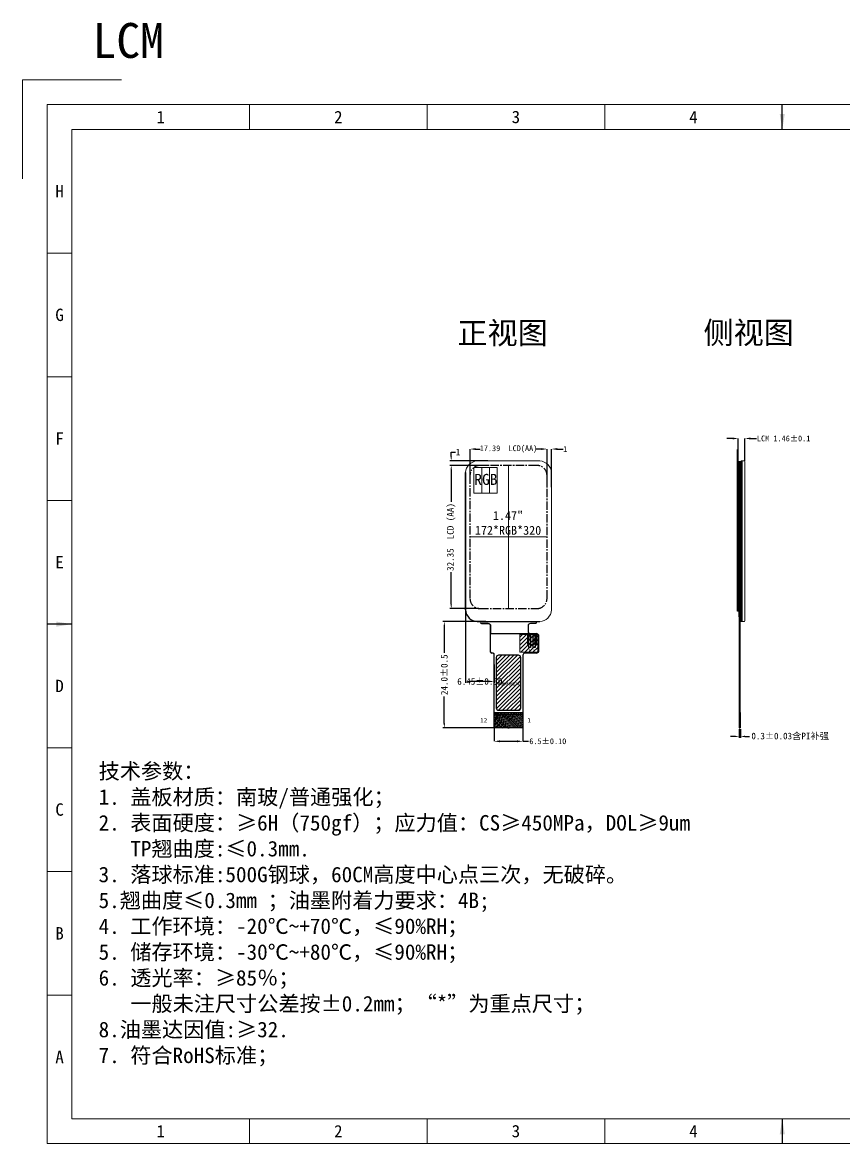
# Model space of a CAD drawing. Header units: millimetres. Extents: x 899 to 1621, y -115 to 374.
# Drawn here: x 1278.3 to 1463.6, y -109.2 to 144 of the extents above; entities that cross this region are included whole.
import ezdxf

# ---------------------------------------------------------------- set-up
doc = ezdxf.new("R2010")
doc.units = ezdxf.units.MM
doc.linetypes.add('CENTER2', pattern=[28.575, 19.05, -3.175, 3.175, -3.175])
doc.layers.get('0').update_dxf_attribs({"lineweight": 15})
doc.layers.add('BL', color=7, linetype='Continuous', plot=False)
for name, color, linetype, lineweight in [('BLU', 7, 'Continuous', 9), ('DIM1', 7, 'Continuous', 13), ('LCD_MAIN', 2, 'Continuous', 9)]:
    doc.layers.add(name, color=color, linetype=linetype, lineweight=lineweight)
for name, color, linetype in [('dim', 3, 'Continuous'), ('DWG', 7, 'Continuous'), ('FPC', 30, 'Continuous'), ('FPC-LED', 4, 'Continuous'), ('Index', 7, 'Continuous'), ('LAYOUT.drawing', 7, 'Continuous'), ('lcd', 4, 'Continuous'), ('OUTLINE.drawing', 5, 'Continuous')]:
    doc.layers.add(name, color=color, linetype=linetype)
doc.styles.add('DD', font='', dxfattribs={"height": 2})
doc.styles.add('St', font='', dxfattribs={"height": 2})
doc.styles.get("Standard").update_dxf_attribs({"font": ''})
doc.styles.add('WMF-ARIAL0', font='')
doc.styles.add('宋体', font='')
doc.styles.get('DD').set_extended_font_data('SimSun')
doc.styles.get('St').set_extended_font_data('SimSun')
doc.styles.get('Standard').set_extended_font_data('SimSun')
doc.styles.get('WMF-ARIAL0').set_extended_font_data('SimSun')
doc.styles.get('宋体').set_extended_font_data('SimSun')
doc.dimstyles.new('ISO-25', dxfattribs={"dimtxt": 2.5, "dimasz": 2.5, "dimexe": 1.25, "dimexo": 0.625, "dimtad": 1, "dimtxsty": 'Standard', "dimcen": 2.5, "dimadec": 0, "dimazin": 0, "dimtfac": 1, "dimtmove": 0, "dimatfit": 3, "dimfxl": 0, "dimarcsym": 0})
doc.dimstyles.new('Standard$0', dxfattribs={"dimscale": 0.7, "dimtxt": 2.5, "dimasz": 2, "dimexe": 1, "dimexo": 1, "dimtad": 0, "dimzin": 9, "dimdsep": 46, "dimtxsty": 'Standard', "dimcen": 0, "dimclrt": 7, "dimadec": 1, "dimazin": 0, "dimtfac": 1, "dimtofl": 0, "dimtmove": 0, "dimatfit": 3, "dimfxl": 0, "dimtolj": 1, "dimtzin": 0, "dimarcsym": 0})

# ---------------------------------------------------------------- blocks, each defined once
blk = doc.blocks.new('*D88')
at = {"layer": 'Defpoints', "color": 0}
for p in [(1396.69, 47.67), (1379.3, 41.68), (1396.69, 41.68)]:
    blk.add_point(p, dxfattribs=at)
at = {"layer": 'dim', "color": 3, "lineweight": -2}
for p, q in [((1379.3, 41.83), (1379.3, 47.67)), ((1380.6, 47.67), (1381.58, 47.67)), ((1395.39, 47.67), (1394.41, 47.67)), ((1396.69, 41.83), (1396.69, 47.67))]:
    blk.add_line(p, q, dxfattribs=at)
at = {"layer": 'dim', "color": 3}
for points in [[(1380.6, 47.88), (1380.6, 47.45), (1379.3, 47.67)], [(1395.39, 47.88), (1395.39, 47.45), (1396.69, 47.67)]]:
    blk.add_solid(points, dxfattribs=at)
at = {"layer": 'dim', "color": 3, "insert": (1387.99, 47.67), "char_height": 1.3, "attachment_point": 5, "style": '宋体'}
blk.add_mtext('\\A1;17.39  LCD(AA)', dxfattribs=at)
blk = doc.blocks.new('*D89')
at = {"layer": 'Defpoints', "color": 0}
for p in [(1381.6, 43.98), (1375.06, 11.63), (1381.6, 11.63)]:
    blk.add_point(p, dxfattribs=at)
at = {"layer": 'dim', "color": 3, "lineweight": -2}
for p, q in [((1381.3, 43.98), (1374.76, 43.98)), ((1375.06, 42.98), (1375.06, 35.76)), ((1375.06, 12.63), (1375.06, 19.85)), ((1381.3, 11.63), (1374.76, 11.63))]:
    blk.add_line(p, q, dxfattribs=at)
at = {"layer": 'dim', "color": 3}
for points in [[(1374.89, 42.98), (1375.22, 42.98), (1375.06, 43.98)], [(1374.89, 12.63), (1375.22, 12.63), (1375.06, 11.63)]]:
    blk.add_solid(points, dxfattribs=at)
at = {"layer": 'dim', "color": 3, "insert": (1375.06, 27.8), "char_height": 1.5, "attachment_point": 5, "rotation": 90, "style": '宋体'}
blk.add_mtext('\\A1;32.35  LCD (AA)', dxfattribs=at)
blk = doc.blocks.new('*D90')
at = {"layer": 'Defpoints', "color": 0}
for p in [(1440.06, -15.3), (1440.06, -17.23), (1440.36, -15.3)]:
    blk.add_point(p, dxfattribs=at)
at = {"layer": 'dim', "color": 3, "lineweight": -2}
for p, q in [((1439.06, -17.23), (1438.06, -17.23)), ((1440.06, -15.6), (1440.06, -17.53)), ((1440.36, -15.6), (1440.36, -17.53)), ((1441.36, -17.23), (1442.36, -17.23))]:
    blk.add_line(p, q, dxfattribs=at)
at = {"layer": 'dim', "color": 3}
for points in [[(1439.06, -17.06), (1439.06, -17.39), (1440.06, -17.23)], [(1441.36, -17.06), (1441.36, -17.39), (1440.36, -17.23)]]:
    blk.add_solid(points, dxfattribs=at)
at = {"layer": 'dim', "color": 3, "insert": (1451.57, -17.23), "char_height": 1.5, "attachment_point": 5, "style": '宋体'}
blk.add_mtext('\\A1;0.3%%P0.03含PI补强', dxfattribs=at)
blk = doc.blocks.new('f')
h = blk.add_hatch()
h.set_pattern_fill('ANSI31', color=2, scale=0.2, style=0)
h.set_pattern_definition([(45, (236.8483, 0), (-0.4490128, 0.4490128), [])])
h.paths.add_polyline_path([(481.95, 191.79), (481.95, 187.79), (485.95, 187.79), (485.95, 191.79)])
at = {"color": 2}
for p, q in [((481.95, 191.79), (485.95, 191.79)), ((481.95, 187.79), (481.95, 191.79)), ((485.95, 191.79), (485.95, 187.79)), ((485.95, 187.79), (481.95, 187.79))]:
    blk.add_line(p, q, dxfattribs=at)
blk = doc.blocks.new('*D110')
at = {"layer": 'Defpoints', "color": 0}
for p in [(1373.5, 8.7), (1383.18, 8.7), (1385.17, -15.3)]:
    blk.add_point(p, dxfattribs=at)
at = {"layer": 'dim', "color": 3, "lineweight": -2}
for p, q in [((1382.88, 8.7), (1373.2, 8.7)), ((1373.5, 7.7), (1373.5, 1.63)), ((1373.5, -14.3), (1373.5, -8.23)), ((1384.87, -15.3), (1373.2, -15.3))]:
    blk.add_line(p, q, dxfattribs=at)
at = {"layer": 'dim', "color": 3}
for points in [[(1373.34, 7.7), (1373.67, 7.7), (1373.5, 8.7)], [(1373.34, -14.3), (1373.67, -14.3), (1373.5, -15.3)]]:
    blk.add_solid(points, dxfattribs=at)
at = {"layer": 'dim', "color": 3, "insert": (1373.5, -3.3), "char_height": 1.5, "attachment_point": 5, "rotation": 90, "style": '宋体'}
blk.add_mtext('\\A1;24.0%%P0.5', dxfattribs=at)
blk = doc.blocks.new('*D111')
at = {"layer": 'Defpoints', "color": 0}
for p in [(1378.3, 15.8), (1384.74, -0.69), (1378.3, -4.82)]:
    blk.add_point(p, dxfattribs=at)
at = {"layer": 'dim', "color": 3, "lineweight": -2}
for p, q in [((1378.3, 15.5), (1378.3, -5.12)), ((1384.74, -0.99), (1384.74, -5.12)), ((1383.74, -4.82), (1379.3, -4.82))]:
    blk.add_line(p, q, dxfattribs=at)
at = {"layer": 'dim', "color": 3}
for points in [[(1379.3, -4.66), (1379.3, -4.99), (1378.3, -4.82)], [(1383.74, -4.66), (1383.74, -4.99), (1384.74, -4.82)]]:
    blk.add_solid(points, dxfattribs=at)
at = {"layer": 'dim', "color": 3, "insert": (1381.52, -4.82), "char_height": 1.5, "attachment_point": 5, "style": '宋体'}
blk.add_mtext('\\A1;6.45±0.50', dxfattribs=at)
blk = doc.blocks.new('*D116')
at = {"layer": 'Defpoints', "color": 0}
for p in [(1384.74, -14.53), (1391.24, -15.1), (1391.24, -18.33)]:
    blk.add_point(p, dxfattribs=at)
at = {"layer": 'dim', "color": 3, "lineweight": -2}
for p, q in [((1384.74, -14.68), (1384.74, -18.33)), ((1391.24, -15.25), (1391.24, -18.33)), ((1386.04, -18.33), (1389.94, -18.33)), ((1391.24, -18.33), (1392.54, -18.33))]:
    blk.add_line(p, q, dxfattribs=at)
at = {"layer": 'dim', "color": 3}
for points in [[(1386.04, -18.12), (1386.04, -18.55), (1384.74, -18.33)], [(1389.94, -18.12), (1389.94, -18.55), (1391.24, -18.33)]]:
    blk.add_solid(points, dxfattribs=at)
at = {"layer": 'dim', "color": 3, "insert": (1396.86, -18.33), "char_height": 1.3, "attachment_point": 5, "style": '宋体'}
blk.add_mtext('\\A1;6.5±0.10', dxfattribs=at)
blk = doc.blocks.new('*D95')
at = {"layer": 'Defpoints', "color": 0}
for p in [(1441.32, 50.05), (1439.86, 44.68), (1441.32, 44.78)]:
    blk.add_point(p, dxfattribs=at)
at = {"layer": 'dim', "color": 3, "lineweight": -2}
for p, q in [((1438.56, 50.05), (1437.26, 50.05)), ((1439.86, 44.83), (1439.86, 50.05)), ((1441.32, 44.93), (1441.32, 50.05)), ((1442.62, 50.05), (1443.95, 50.05))]:
    blk.add_line(p, q, dxfattribs=at)
at = {"layer": 'dim', "color": 3}
for points in [[(1438.56, 50.26), (1438.56, 49.83), (1439.86, 50.05)], [(1442.62, 50.26), (1442.62, 49.83), (1441.32, 50.05)]]:
    blk.add_solid(points, dxfattribs=at)
at = {"layer": 'dim', "color": 3, "insert": (1450.09, 50.05), "char_height": 1.3, "attachment_point": 5, "style": '宋体'}
blk.add_mtext('\\A1;LCM 1.46%%P0.1', dxfattribs=at)
blk = doc.blocks.new('*D117')
at = {"layer": 'Defpoints', "color": 0}
for p in [(1397.69, 47.67), (1396.69, 38.88), (1397.69, 38.88)]:
    blk.add_point(p, dxfattribs=at)
at = {"layer": 'dim', "color": 3, "lineweight": -2}
for p, q in [((1395.39, 47.67), (1394.09, 47.67)), ((1396.69, 39.03), (1396.69, 47.67)), ((1397.69, 39.03), (1397.69, 47.67)), ((1398.99, 47.67), (1400.29, 47.67))]:
    blk.add_line(p, q, dxfattribs=at)
at = {"layer": 'dim', "color": 3}
for points in [[(1395.39, 47.88), (1395.39, 47.45), (1396.69, 47.67)], [(1398.99, 47.88), (1398.99, 47.45), (1397.69, 47.67)]]:
    blk.add_solid(points, dxfattribs=at)
at = {"layer": 'dim', "color": 3, "insert": (1400.8, 47.67), "char_height": 1.3, "attachment_point": 5, "style": '宋体'}
blk.add_mtext('\\A1;1', dxfattribs=at)
blk = doc.blocks.new('*D118')
at = {"layer": 'Defpoints', "color": 0}
for p in [(1375.06, 44.98), (1383.63, 44.98), (1383.63, 43.98)]:
    blk.add_point(p, dxfattribs=at)
at = {"layer": 'dim', "color": 3, "lineweight": -2}
for p, q in [((1375.06, 45.98), (1375.06, 46.98)), ((1375.06, 46.98), (1376.06, 46.98)), ((1383.33, 44.98), (1374.76, 44.98)), ((1383.33, 43.98), (1374.76, 43.98)), ((1375.06, 42.98), (1375.06, 41.98))]:
    blk.add_line(p, q, dxfattribs=at)
at = {"layer": 'dim', "color": 3}
for points in [[(1374.89, 45.98), (1375.22, 45.98), (1375.06, 44.98)], [(1374.89, 42.98), (1375.22, 42.98), (1375.06, 43.98)]]:
    blk.add_solid(points, dxfattribs=at)
at = {"layer": 'dim', "color": 3, "insert": (1376.61, 46.98), "char_height": 1.5, "attachment_point": 5, "style": '宋体'}
blk.add_mtext('\\A1;1', dxfattribs=at)

msp = doc.modelspace()

# ---------------------------------------------------------------- hatches: boundary and pattern name
h = msp.add_hatch()
h.set_pattern_fill('ANSI37', color=24, scale=0.01, style=0)
h.set_pattern_definition([(45, (75.739303, -418.776687), (-0.0224506403, 0.0224506403), []), (135, (75.739303, -418.776687), (-0.0224506403, -0.0224506403), [])])
h.paths.add_polyline_path([(1440.189, -11.803), (1440.189, -15.303), (1440.359, -15.303), (1440.359, -11.803)])
at = {"layer": 'BL'}
h = msp.add_hatch(dxfattribs=at)
h.set_pattern_fill('ANSI31', color=0, scale=0.2)
h.set_pattern_definition([(45, (387.99234, -278.96556), (-0.4490128, 0.4490128), [])])
h.paths.add_polyline_path([(1385.241, -10.803, 0.4142136), (1385.741, -11.303), (1390.241, -11.303, 0.4142136), (1390.741, -10.803), (1390.741, 0.587, 0.4142136), (1390.241, 1.087), (1385.741, 1.087, 0.4142136), (1385.241, 0.587)])
h.paths.add_polyline_path([(1385.353, -4.924), (1390.697, -4.924), (1390.697, -6.014), (1385.353, -6.014)], flags=24)
h = msp.add_hatch(dxfattribs=at)
h.set_pattern_fill('ANSI36', color=30, scale=0.1)
h.set_pattern_definition([(45, (1223.10213, -243.04074), (0.1683798, 0.6173926), [0.79375, -0.15875, 0, -0.15875])])
h.paths.add_polyline_path([(1391.041, -15.303, 0.4142136), (1391.241, -15.103), (1391.241, -11.803), (1384.741, -11.803), (1384.741, -15.103, 0.4142136), (1384.941, -15.303)])

# ---------------------------------------------------------------- linework, layer by layer
at = {"lineweight": 0}
for p, q in [((1289.459, -103.59), (1289.459, 119.848)), ((1289.459, 119.848), (1610.092, 119.848))]:
    msp.add_line(p, q, dxfattribs=at)
at = {"color": 1, "linetype": 'CENTER2', "ltscale": 5}
for p, q in [((1387.991, 43.979), (1387.991, 11.627)), ((1379.296, 27.803), (1396.686, 27.803))]:
    msp.add_line(p, q, dxfattribs=at)
at = {"color": 6}
for p, q in [((1439.859, 44.679), (1439.859, 11.027)), ((1439.859, 44.679), (1439.989, 44.679)), ((1440.519, 44.679), (1440.389, 44.679)), ((1440.519, 44.679), (1440.519, 11.027)), ((1439.859, 11.027), (1439.989, 11.027)), ((1440.519, 11.027), (1440.389, 11.027))]:
    msp.add_line(p, q, dxfattribs=at)
at = {"color": 7, "linetype": 'Continuous'}
for p, q in [((1440.519, 44.979), (1440.519, 9.755)), ((1440.519, 44.979), (1440.579, 44.979)), ((1440.439, 9.245), (1440.487, 9.745)), ((1440.439, 9.245), (1440.439, 8.697)), ((1440.469, 8.697), (1440.439, 8.697)), ((1440.468, 9.24), (1440.519, 9.755)), ((1440.469, 9.245), (1440.469, 8.697)), ((1440.529, 8.697), (1440.469, 8.697)), ((1440.487, 9.745), (1440.517, 9.745))]:
    msp.add_line(p, q, dxfattribs=at)
at = {"linetype": 'Continuous'}
for p, q in [((1440.579, 44.979), (1440.579, 9.75)), ((1440.579, 44.979), (1440.729, 44.979)), ((1440.529, 9.238), (1440.579, 9.75)), ((1440.529, 9.238), (1440.529, 8.697)), ((1440.529, 8.697), (1440.729, 8.697))]:
    msp.add_line(p, q, dxfattribs=at)
for p, q in [((1439.989, 10.727), (1440.059, 8.909)), ((1610.092, -103.59), (1289.459, -103.59))]:
    msp.add_line(p, q)
at = {"color": 30}
msp.add_line((1440.059, 9.397), (1440.189, 9.397), dxfattribs=at)
at = {"color": 24}
for p, q in [((1440.189, -11.803), (1440.359, -11.803)), ((1440.189, -11.803), (1440.189, -15.303)), ((1440.359, -11.803), (1440.359, -15.303)), ((1440.359, -15.303), (1440.189, -15.303))]:
    msp.add_line(p, q, dxfattribs=at)
at = {"lineweight": 0}
for points in [[(1300.631, 131.02), (1278.287, 131.02), (1278.287, 108.676)], [(1329.538, 119.848), (1329.538, 125.434)], [(1369.617, 119.848), (1369.617, 125.434)], [(1409.696, 119.848), (1409.696, 125.434)], [(1289.459, 91.918), (1283.873, 91.918)], [(1289.459, 63.989), (1283.873, 63.989)], [(1289.459, 36.059), (1283.873, 36.059)], [(1289.459, -19.801), (1283.873, -19.801)], [(1289.459, -47.73), (1283.873, -47.73)], [(1289.459, -75.66), (1283.873, -75.66)], [(1329.538, -103.59), (1329.538, -109.176)], [(1369.617, -103.59), (1369.617, -109.176)]]:
    msp.add_lwpolyline(points, dxfattribs=at)
msp.add_lwpolyline([(1283.873, 125.434), (1615.678, 125.434), (1615.678, -109.176), (1283.873, -109.176)], close=True)
at = {"color": 8}
msp.add_lwpolyline([(1440.139, 9.797), (1439.992, 9.797), (1439.992, 10.31), (1440.139, 10.31)], close=True, dxfattribs=at)
msp.add_lwpolyline([(1409.696, -103.59), (1409.696, -109.176)])
at = {"layer": 'BL', "color": 30}
for p, q in [((1439.684, 44.679), (1439.684, 47.588)), ((1383.931, 6.001), (1383.931, 6.088)), ((1383.931, 1.901), (1383.931, 6.001)), ((1392.924, 6.001), (1394.285, 6.001)), ((1394.785, 5.501), (1394.785, 2.101)), ((1384.441, 1.601), (1384.231, 1.601)), ((1384.741, -15.103), (1384.741, 1.301)), ((1391.241, 1.101), (1391.241, -15.103)), ((1394.285, 1.601), (1391.741, 1.601)), ((1384.741, -11.803), (1391.241, -11.803)), ((1384.741, -12.303), (1391.241, -12.303)), ((1391.041, -15.303), (1384.941, -15.303))]:
    msp.add_line(p, q, dxfattribs=at)
at = {"layer": 'BL', "color": 2}
msp.add_lwpolyline([(1439.684, 11.027), (1439.684, 44.679), (1439.859, 44.679), (1439.859, 11.027)], close=True, dxfattribs=at)
at = {"layer": 'BL', "color": 0}
msp.add_lwpolyline([(1385.741, -11.303), (1390.241, -11.303, 0.4142136), (1390.741, -10.803), (1390.741, 0.587, 0.4142136), (1390.241, 1.087), (1385.741, 1.087, 0.4142136), (1385.241, 0.587), (1385.241, -10.803, 0.4142136)], format="xyb", close=True, dxfattribs=at)
at = {"layer": 'BL', "color": 0, "const_width": 0.2}
msp.add_lwpolyline([(1384.741, -12.303), (1391.241, -12.303)], dxfattribs=at)
at = {"layer": 'BL', "color": 30}
for centre, radius, start, end in [((1394.285, 5.501), 0.5, 0.0016, 90), ((1384.231, 1.901), 0.3, 180, 270), ((1384.441, 1.301), 0.3, 0, 90), ((1391.741, 1.101), 0.5, 90, 180), ((1394.285, 2.101), 0.5, 270, 0.0016), ((1384.941, -15.103), 0.2, 180, 270), ((1391.041, -15.103), 0.2, 270, 0)]:
    msp.add_arc(centre, radius, start, end, dxfattribs=at)
at = {"layer": 'BLU', "color": 36, "lineweight": 5}
for p, q in [((1392.285, 5.82), (1392.285, 3.549)), ((1392.585, 5.549), (1392.985, 5.549)), ((1393.585, 5.549), (1393.985, 5.549)), ((1394.285, 5.82), (1394.285, 3.549)), ((1392.285, 3.549), (1392.66, 3.549)), ((1393.91, 3.549), (1394.285, 3.549))]:
    msp.add_line(p, q, dxfattribs=at)
at = {"layer": 'BLU', "lineweight": 5}
for p, q in [((1392.585, 4.749), (1392.585, 5.549)), ((1392.985, 5.549), (1392.985, 4.749)), ((1393.585, 4.549), (1393.585, 5.549)), ((1393.985, 5.549), (1393.985, 4.549))]:
    msp.add_line(p, q, dxfattribs=at)
at = {"layer": 'BLU', "color": 2, "lineweight": 5}
for p, q in [((1392.585, 4.749), (1392.585, 5.249)), ((1392.585, 5.249), (1392.985, 5.249)), ((1392.985, 5.249), (1392.985, 4.749)), ((1393.585, 5.249), (1393.985, 5.249)), ((1393.585, 4.549), (1393.585, 5.249)), ((1393.985, 5.249), (1393.985, 4.549)), ((1392.585, 4.449), (1392.585, 3.699)), ((1392.585, 4.449), (1392.585, 3.699)), ((1392.985, 4.449), (1392.985, 3.699)), ((1392.985, 4.449), (1392.985, 3.699)), ((1393.585, 3.699), (1393.585, 4.249)), ((1393.585, 3.699), (1393.585, 4.249)), ((1393.985, 4.249), (1393.985, 3.699)), ((1393.985, 4.249), (1393.985, 3.699))]:
    msp.add_line(p, q, dxfattribs=at)
msp.add_lwpolyline([(1393.66, 3.549), (1392.91, 3.549)], dxfattribs=at)
for centre in [(1392.785, 4.599), (1392.785, 4.599), (1393.785, 4.399), (1393.785, 4.399)]:
    msp.add_circle(centre, 0.125, dxfattribs=at)
at = {"layer": 'BLU', "color": 36, "lineweight": 5}
for centre, start, end in [((1392.785, 5.82), 147.54633, 180), ((1392.785, 5.82), 147.54633, 153.55776), ((1393.785, 5.82), 21.21169, 32.45367), ((1393.785, 5.82), 360, 32.45367)]:
    msp.add_arc(centre, 0.5, start, end, dxfattribs=at)
at = {"layer": 'BLU', "color": 2, "lineweight": 5}
for centre, radius, start, end in [((1392.785, 4.599), 0.25, 143.1301, 216.8699), ((1392.785, 4.599), 0.25, 143.1301, 216.8699), ((1392.785, 3.549), 0.25, 143.1301, 180), ((1392.785, 3.549), 0.25, 143.1301, 180), ((1392.785, 3.549), 0.125, 360, 180), ((1392.785, 3.549), 0.125, 360, 180), ((1392.785, 4.599), 0.25, 323.1301, 36.8699), ((1392.785, 4.599), 0.25, 323.1301, 36.8699), ((1392.785, 3.549), 0.25, 360, 36.8699), ((1392.785, 3.549), 0.25, 360, 36.8699), ((1393.785, 4.399), 0.25, 143.1301, 216.8699), ((1393.785, 4.399), 0.25, 143.1301, 216.8699), ((1393.785, 3.549), 0.25, 143.1301, 180), ((1393.785, 3.549), 0.25, 143.1301, 180), ((1393.785, 3.549), 0.125, 360, 180), ((1393.785, 3.549), 0.125, 360, 180), ((1393.785, 4.399), 0.25, 323.1301, 36.8699), ((1393.785, 4.399), 0.25, 323.1301, 36.8699), ((1393.785, 3.549), 0.25, 360, 36.8699), ((1393.785, 3.549), 0.25, 360, 36.8699)]:
    msp.add_arc(centre, radius, start, end, dxfattribs=at)
at = {"layer": 'DIM1', "color": 4}
for p, q in [((1439.989, 44.879), (1439.989, 10.727)), ((1440.189, 44.879), (1439.989, 44.879)), ((1440.189, 44.879), (1440.189, 8.897)), ((1440.389, 44.879), (1440.189, 44.879)), ((1440.389, 8.897), (1440.389, 44.879)), ((1440.189, 10.727), (1439.989, 10.727)), ((1440.189, 8.897), (1440.389, 8.897))]:
    msp.add_line(p, q, dxfattribs=at)
at = {"layer": 'DWG', "color": 30, "lineweight": 0}
msp.add_line((1392.924, 6.001), (1391.785, 6.001), dxfattribs=at)
msp.add_lwpolyline([(1392.924, 6.001, -0.1511978), (1392.642, 6.088, -0.1511978)], format="xyb", dxfattribs=at)
at = {"layer": 'FPC'}
msp.add_line((1383.931, 6.001), (1391.785, 6.001), dxfattribs=at)
msp.add_lwpolyline([(1394.251, 8.697), (1394.251, 8.45, -0.3800106), (1394.08, 8.246), (1392.924, 8.246, 0.4142136), (1392.424, 7.746), (1392.424, 6.5, 0.4294727), (1392.95, 6.001), (1394.285, 6.001, -0.4142054), (1394.785, 5.501), (1394.785, 2.101, -0.4142217), (1394.285, 1.601), (1391.741, 1.601, 0.4142136), (1391.241, 1.101), (1391.241, -15.103, -0.4142136), (1391.041, -15.303), (1384.941, -15.303, -0.4142136), (1384.741, -15.103), (1384.741, 1.301, 0.4142136), (1384.441, 1.601), (1384.231, 1.601, -0.4142136), (1383.931, 1.901), (1383.931, 6.001), (1383.931, 7.747, 0.4142136), (1383.431, 8.247), (1381.902, 8.247, -0.3717373), (1381.731, 8.445, 0.3661858), (1381.897, 8.247), (1383.431, 8.247, -0.4142136), (1383.931, 7.747), (1383.931, 6.001)], format="xyb", dxfattribs=at)
at = {"layer": 'FPC', "color": 7}
for points in [[(1392.585, 5.901), (1392.985, 5.901), (1392.985, 2.851), (1392.585, 2.851)], [(1393.585, 5.901), (1393.985, 5.901), (1393.985, 2.851), (1393.585, 2.851)]]:
    msp.add_lwpolyline(points, close=True, dxfattribs=at)
at = {"layer": 'FPC-LED', "color": 30}
for p, q in [((1440.059, 9.397), (1440.059, -15.303)), ((1440.189, 9.397), (1440.189, -15.303)), ((1440.059, -15.303), (1440.189, -15.303))]:
    msp.add_line(p, q, dxfattribs=at)
at = {"layer": 'LAYOUT.drawing', "linetype": 'Continuous', "lineweight": 5}
for p, q in [((1440.729, 44.979), (1441.119, 44.979)), ((1440.729, 44.979), (1440.729, 8.697)), ((1441.319, 44.779), (1441.319, 8.897)), ((1440.729, 8.697), (1441.119, 8.697))]:
    msp.add_line(p, q, dxfattribs=at)
msp.add_lwpolyline([(1395.059, 8.697, 0.3806996), (1397.686, 11.324), (1397.686, 42.352, 0.3806996), (1395.059, 44.979), (1380.923, 44.979, 0.3806996), (1378.296, 42.352)], format="xyb", dxfattribs=at)
at = {"layer": 'LAYOUT.drawing'}
msp.add_lwpolyline([(1378.296, 11.324), (1378.296, 42.352), (1378.296, 11.324, 0.3806996), (1380.923, 8.697), (1395.059, 8.696)], format="xyb", dxfattribs=at)
at = {"layer": 'LAYOUT.drawing', "linetype": 'Continuous', "lineweight": 5}
for centre, start, end in [((1441.119, 44.779), 0, 90), ((1441.119, 8.897), 270, 0)]:
    msp.add_arc(centre, 0.2, start, end, dxfattribs=at)
at = {"layer": 'LCD_MAIN', "color": 7, "linetype": 'ByBlock'}
for points in [[(1380.201, 43.507), (1381.943, 43.507), (1381.943, 37.697), (1380.201, 37.697)], [(1381.943, 43.507), (1383.685, 43.507), (1383.685, 37.697), (1381.943, 37.697)], [(1383.685, 43.507), (1385.427, 43.507), (1385.427, 37.697), (1383.685, 37.697)]]:
    msp.add_lwpolyline(points, close=True, dxfattribs=at)
at = {"layer": 'OUTLINE.drawing', "color": 4, "linetype": 'CENTER2', "ltscale": 0.1}
msp.add_lwpolyline([(1379.296, 41.679), (1379.296, 13.927, 0.4142136), (1381.596, 11.627), (1394.386, 11.627, 0.4142136), (1396.686, 13.927), (1396.686, 41.679, 0.4142136), (1394.386, 43.979), (1381.596, 43.979, 0.4142136)], format="xyb", close=True, dxfattribs=at)

# ---------------------------------------------------------------- block references
at = {"rotation": 359.9999982561743}
msp.add_blockref('f', (908.625, -186.03), dxfattribs=at)

# ---------------------------------------------------------------- texts
for s, insert, char_height, width, attachment_point, style in [('{\\C2;LCM}', (1302.164, 139.866), 7.8929, 124.97146, 5, '宋体'), ('正视图', (1376.464, 76.359), 4.9816, 127.62611, 1, 'DD'), ('侧视图', (1432.004, 76.427), 4.9816, 127.62611, 1, 'DD'), ('4', (1429.736, -106.383), 2.793, 26.71942, 5, 'WMF-ARIAL0')]:
    msp.add_mtext(s, dxfattribs=dict(insert=insert, char_height=char_height, width=width, attachment_point=attachment_point, style=style))
at = {"lineweight": 0, "char_height": 2.793, "attachment_point": 5, "style": 'WMF-ARIAL0'}
for s, insert, width in [('1', (1309.498, 122.641), 26.71942), ('2', (1349.578, 122.641), 26.71942), ('3', (1389.657, 122.641), 26.71942), ('4', (1429.736, 122.641), 26.71942), ('H', (1286.666, 105.883), 3.72396), ('G', (1286.666, 77.953), 3.72396), ('F', (1286.666, 50.024), 3.72396), ('E', (1286.666, 22.094), 3.72396), ('D', (1286.666, -5.836), 3.72396), ('C', (1286.666, -33.765), 3.72396), ('B', (1286.666, -61.695), 3.72396), ('A', (1286.666, -89.625), 3.72396), ('1', (1309.498, -106.383), 26.71942), ('2', (1349.578, -106.383), 26.71942), ('3', (1389.657, -106.383), 26.71942)]:
    msp.add_mtext(s, dxfattribs=dict(at, insert=insert, width=width))
at = {"color": 6, "insert": (1385.503, -5.074), "char_height": 0.6, "width": 5.11681, "attachment_point": 1, "style": '宋体'}
msp.add_mtext('{\\fSimSun|b0|i0|c134|p54;单面弯折区域}', dxfattribs=at)
at = {"layer": 'BLU', "color": 7, "lineweight": 5, "style": '宋体'}
for s, p in [('A', (1392.611, 2.037)), ('K', (1393.623, 2.034))]:
    msp.add_text(s, height=0.407, rotation=360, dxfattribs=at).set_placement(p)
at = {"layer": 'dim', "color": 4, "insert": (1295.485, -23.322), "char_height": 3.5, "width": 176.24601, "attachment_point": 1, "style": 'St'}
msp.add_mtext('技术参数：    \\P1. 盖板材质：南玻/普通强化；\\P2. 表面硬度：≥6H（750gf）；应力值：CS≥450MPa，DOL≥9um\\P   TP翘曲度:≤0.3mm.\\P3. 落球标准:500G钢球，60CM高度中心点三次，无破碎。\\P5.翘曲度≤0.3mm ；油墨附着力要求：4B;\\P4. 工作环境：-20℃~+70℃，≤90%RH；\\P5. 储存环境：-30℃~+80℃，≤90%RH；\\P6. 透光率：≥85％；\\P   一般未注尺寸公差按±0.2mm；“*”为重点尺寸；\\P8.油墨达因值:≥32.\\P7. 符合RoHS标准；', dxfattribs=at)
at = {"layer": 'Index', "color": 1, "char_height": 1, "attachment_point": 2, "style": '宋体'}
for s, insert in [('12', (1382.404, -13.085)), ('1', (1392.651, -13.085))]:
    msp.add_mtext(s, dxfattribs=dict(at, insert=insert))
at = {"layer": 'lcd', "color": 7, "insert": (1380.399, 33.653), "char_height": 2.00104, "width": 15.2104, "attachment_point": 1, "style": '宋体'}
msp.add_mtext('   1.47"\\P172*RGB*320\\P    ', dxfattribs=at)
at = {"layer": 'LCD_MAIN', "color": 1, "linetype": 'ByBlock', "insert": (1380.283, 42.062), "char_height": 2.5, "width": 1.74196, "attachment_point": 1, "style": '宋体'}
msp.add_mtext('R', dxfattribs=at)
at = {"layer": 'LCD_MAIN', "color": 3, "linetype": 'ByBlock', "insert": (1382.028, 42.062), "char_height": 2.5, "width": 1.74196, "attachment_point": 1, "style": '宋体'}
msp.add_mtext('G', dxfattribs=at)
at = {"layer": 'LCD_MAIN', "color": 5, "linetype": 'ByBlock', "insert": (1383.801, 42.062), "char_height": 2.5, "width": 1.74196, "attachment_point": 1, "style": '宋体'}
msp.add_mtext('B', dxfattribs=at)

# ---------------------------------------------------------------- dimensions: what is measured, and where the dimension line sits
at = {"layer": 'dim', "color": 3}
for base, p1, p2, text, override, picture, middle in [((1441.319, 50.047), (1439.859, 44.679), (1441.319, 44.779), 'LCM <>%%P0.1', {"dimscale": 0.5, "dimtxt": 2.6, "dimasz": 2.6, "dimexe": 0, "dimexo": 0.3, "dimgap": 0.5, "dimtoh": 1, "dimtxsty": '宋体', "dimclrd": 3, "dimclre": 3, "dimclrt": 3}, '*D95', (1450.088, 50.047)), ((1396.686, 47.667), (1379.296, 41.679), (1396.686, 41.679), '<>  LCD(AA)', {"dimscale": 0.5, "dimtxt": 2.6, "dimasz": 2.6, "dimexe": 0, "dimexo": 0.3, "dimgap": 0.5, "dimtoh": 1, "dimtxsty": '宋体', "dimclrd": 3, "dimclre": 3, "dimclrt": 3}, '*D88', (1387.991, 47.667)), ((1440.059, -17.227), (1440.359, -15.303), (1440.059, -15.303), '<>%%P0.03含PI补强', {"dimscale": 0.5, "dimtxt": 3, "dimasz": 2, "dimexe": 0.6, "dimexo": 0.6, "dimgap": 0.5, "dimtoh": 1, "dimtxsty": '宋体', "dimclrd": 3, "dimclre": 3, "dimclrt": 3}, '*D90', (1451.571, -17.227))]:
    dim = msp.add_linear_dim(base=base, p1=p1, p2=p2, text=text, dimstyle='Standard$0', override=override, dxfattribs=at)
    dim.commit()
    dim.dimension.update_dxf_attribs({"geometry": picture, "text_midpoint": middle, "dimtype": 160})
for base, p1, p2, override, picture, middle in [((1397.686, 47.667), (1396.686, 38.882), (1397.686, 38.882), {"dimscale": 0.5, "dimtxt": 2.6, "dimasz": 2.6, "dimexe": 0, "dimexo": 0.3, "dimgap": 0.5, "dimtoh": 1, "dimtxsty": '宋体', "dimclrd": 3, "dimclre": 3, "dimclrt": 3}, '*D117', (1400.799, 47.667)), ((1391.241, -18.335), (1384.741, -14.53), (1391.241, -15.103), {"dimscale": 0.5, "dimtxt": 2.6, "dimasz": 2.6, "dimexe": 0, "dimexo": 0.3, "dimgap": 0.5, "dimtoh": 1, "dimtxsty": '宋体', "dimclrd": 3, "dimclre": 3, "dimclrt": 3, "dimtol": 1, "dimlim": 0, "dimtp": 0.1, "dimtm": 0.1}, '*D116', (1396.861, -18.335))]:
    dim = msp.add_linear_dim(base=base, p1=p1, p2=p2, dimstyle='Standard$0', override=override, dxfattribs=at)
    dim.commit()
    dim.dimension.update_dxf_attribs({"geometry": picture, "text_midpoint": middle})
dim = msp.add_linear_dim(base=(1375.056, 44.979), p1=(1383.631, 43.979), p2=(1383.631, 44.979), angle=90, dimstyle='Standard$0', override={"dimscale": 0.5, "dimtxt": 3, "dimexe": 0.6, "dimexo": 0.6, "dimgap": 0.5, "dimtoh": 1, "dimtxsty": '宋体', "dimclrd": 3, "dimclre": 3, "dimclrt": 3}, dxfattribs=at)
dim.commit()
dim.dimension.update_dxf_attribs({"geometry": '*D118', "text_midpoint": (1376.61, 46.979)})
for base, p1, p2, text, picture, middle in [((1375.056, 11.627), (1381.596, 43.979), (1381.596, 11.627), '<>  LCD (AA)', '*D89', (1375.056, 27.803)), ((1373.505, 8.697), (1385.166, -15.303), (1383.183, 8.697), '<>.0%%P0.5', '*D110', (1373.505, -3.303))]:
    dim = msp.add_linear_dim(base=base, p1=p1, p2=p2, angle=90, text=text, dimstyle='Standard$0', override={"dimscale": 0.5, "dimtxt": 3, "dimasz": 2, "dimexe": 0.6, "dimexo": 0.6, "dimgap": 0.5, "dimtoh": 1, "dimtxsty": '宋体', "dimclrd": 3, "dimclre": 3, "dimclrt": 3}, dxfattribs=at)
    dim.commit()
    dim.dimension.update_dxf_attribs({"geometry": picture, "text_midpoint": middle})
dim = msp.add_linear_dim(base=(1378.2964334, -4.823345417), p1=(1384.7414334, -0.685556094), p2=(1378.2964334, 15.802907453), dimstyle='Standard$0', override={"dimscale": 0.5, "dimtxt": 3, "dimasz": 2, "dimexe": 0.6, "dimexo": 0.6, "dimgap": 0.5, "dimtoh": 1, "dimtxsty": '宋体', "dimclrd": 3, "dimclre": 3, "dimclrt": 3, "dimtol": 1, "dimlim": 0, "dimtp": 0.5, "dimtm": 0.5}, dxfattribs=at)
dim.commit()
dim.dimension.update_dxf_attribs({"geometry": '*D111', "text_midpoint": (1381.5189334, -4.823345417), "dimtype": 160})

# ---------------------------------------------------------------- leaders
at = {"color": 1, "lineweight": 0}
for points in [[(1449.775, 119.848), (1449.775, 125.434)], [(1289.459, 8.129), (1283.873, 8.129)]]:
    msp.add_leader(points, dimstyle='ISO-25', override={"dimasz": 3.5, "dimgap": 0.2, "dimtad": 0}, dxfattribs=at)
at = {"color": 1}
msp.add_leader([(1449.775, -103.59), (1449.775, -109.176)], dimstyle='ISO-25', override={"dimasz": 3.5, "dimgap": 0.2, "dimtad": 0}, dxfattribs=at)

doc.saveas('drawing.dxf')
